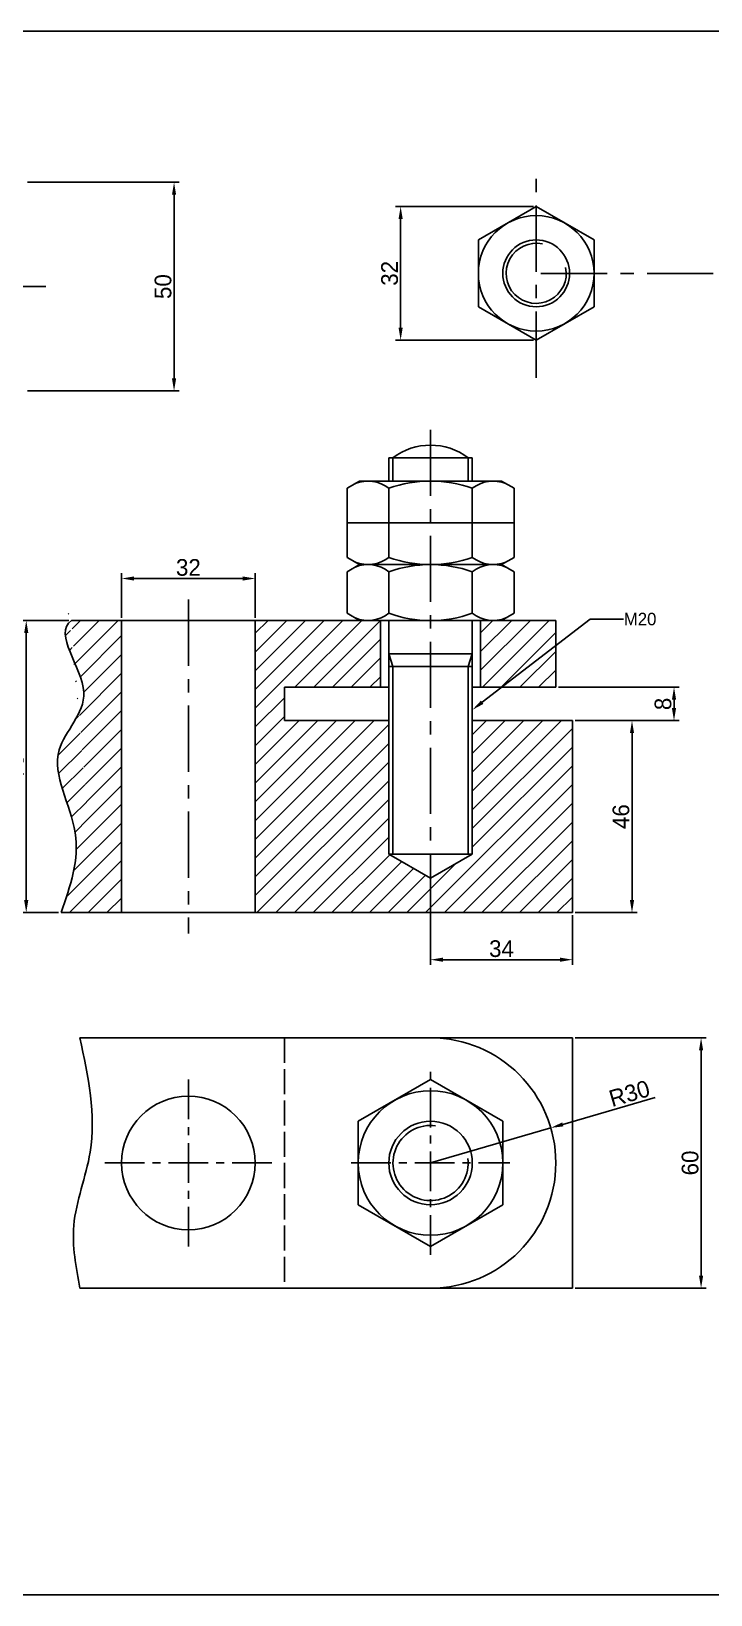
# Model space of a CAD drawing. Header units: millimetres. Extents: x 632 to 3908, y 549 to 1179.
# Drawn here: x 883.2 to 1046, y 719.3 to 1093.9 of the extents above; entities that cross this region are included whole.
import ezdxf
from ezdxf import colors
from ezdxf.entities.mleader import LeaderData, LeaderLine
from ezdxf.math import Vec2, Vec3

# ---------------------------------------------------------------- set-up
doc = ezdxf.new("R2010")
doc.units = ezdxf.units.MM
doc.linetypes.add('ACAD_ISO02W100', pattern=[15, 12, -3])
doc.linetypes.add('CENTER', pattern=[50.800000000000004, 31.75, -6.35, 6.35, -6.35])
doc.dimstyles.new('ISO-25', dxfattribs={"dimtxt": 4, "dimasz": 3, "dimexe": 1.25, "dimexo": 0.625, "dimtad": 1, "dimtxsty": 'Standard', "dimcen": 2.5, "dimclrd": 3, "dimclre": 3, "dimclrt": 3, "dimadec": 0, "dimazin": 0, "dimtfac": 1, "dimtmove": 0, "dimatfit": 3, "dimfxl": 1, "dimarcsym": 0})

# ---------------------------------------------------------------- blocks, each defined once
blk = doc.blocks.new('*D26')
at = {"color": 3, "lineweight": -2, "transparency": 16777216}
for p, q in [((1003.549417520505, 1051.89406788564), (970.4535858192146, 1051.89406788564)), ((971.7035858192146, 1048.89406788564), (971.7035858192146, 1022.89406788564)), ((1003.549417520505, 1019.89406788564), (970.4535858192146, 1019.89406788564))]:
    blk.add_line(p, q, dxfattribs=at)
at = {"color": 3, "transparency": 16777216}
for points in [[(971.2035858192146, 1048.89406788564), (972.2035858192146, 1048.89406788564), (971.7035858192146, 1051.89406788564)], [(971.2035858192146, 1022.89406788564), (972.2035858192146, 1022.89406788564), (971.7035858192146, 1019.89406788564)]]:
    blk.add_solid(points, dxfattribs=at)
at = {"layer": 'Defpoints', "color": 0, "transparency": 16777216}
for p in [(1004.174417520505, 1051.89406788564), (971.7035858192146, 1019.89406788564), (1004.174417520505, 1019.89406788564)]:
    blk.add_point(p, dxfattribs=at)
at = {"color": 3, "transparency": 16777216, "insert": (969.0785858192147, 1035.89406788564), "char_height": 4, "attachment_point": 5, "rotation": 90}
blk.add_mtext('32', dxfattribs=at)
blk = doc.blocks.new('*D56')
at = {"color": 3, "lineweight": -2, "transparency": 16777216}
for p, q in [((1009.493033023526, 936.7116692157394), (1038.440226656984, 936.7116692157394)), ((1037.190226656984, 933.7116692157394), (1037.190226656984, 931.7116692157394)), ((1013.493033023526, 928.7116692157394), (1038.440226656984, 928.7116692157394))]:
    blk.add_line(p, q, dxfattribs=at)
at = {"color": 3, "transparency": 16777216}
for points in [[(1036.690226656984, 933.7116692157394), (1037.690226656984, 933.7116692157394), (1037.190226656984, 936.7116692157394)], [(1036.690226656984, 931.7116692157394), (1037.690226656984, 931.7116692157394), (1037.190226656984, 928.7116692157394)]]:
    blk.add_solid(points, dxfattribs=at)
at = {"layer": 'Defpoints', "color": 0, "transparency": 16777216}
for p in [(1008.868033023526, 936.7116692157394), (1012.868033023526, 928.7116692157394), (1037.190226656984, 928.7116692157394)]:
    blk.add_point(p, dxfattribs=at)
at = {"color": 3, "transparency": 16777216, "insert": (1034.565226656984, 932.7116692157389), "char_height": 4, "attachment_point": 5, "rotation": 90}
blk.add_mtext('8', dxfattribs=at)
blk = doc.blocks.new('*D113')
at = {"color": 3, "lineweight": -2, "transparency": 16777216}
for p, q in [((882.3494483312766, 1057.715329142752), (918.6857306310692, 1057.715329142752)), ((917.4357306310692, 1054.715329142752), (917.4357306310692, 1010.715329142752)), ((882.3494483312766, 1007.715329142752), (918.6857306310692, 1007.715329142752))]:
    blk.add_line(p, q, dxfattribs=at)
at = {"color": 3, "transparency": 16777216}
for points in [[(916.9357306310692, 1054.715329142752), (917.9357306310692, 1054.715329142752), (917.4357306310692, 1057.715329142752)], [(916.9357306310692, 1010.715329142752), (917.9357306310692, 1010.715329142752), (917.4357306310692, 1007.715329142752)]]:
    blk.add_solid(points, dxfattribs=at)
at = {"layer": 'Defpoints', "color": 0, "transparency": 16777216}
for p in [(881.7244483312766, 1057.715329142752), (881.7244483312766, 1007.715329142752), (917.4357306310692, 1007.715329142752)]:
    blk.add_point(p, dxfattribs=at)
at = {"color": 3, "transparency": 16777216, "insert": (914.8107306310693, 1032.715329142752), "char_height": 4, "attachment_point": 5, "rotation": 90}
blk.add_mtext('50', dxfattribs=at)
blk = doc.blocks.new('*D118')
at = {"color": 3, "lineweight": -2, "transparency": 16777216}
for p, q in [((1013.493033023526, 852.7116692157394), (1044.926199624883, 852.7116692157394)), ((1043.676199624883, 849.7116692157394), (1043.676199624883, 795.7116692157394)), ((1013.493033023526, 792.7116692157394), (1044.926199624883, 792.7116692157394))]:
    blk.add_line(p, q, dxfattribs=at)
at = {"color": 3, "transparency": 16777216}
for points in [[(1043.176199624883, 849.7116692157394), (1044.176199624883, 849.7116692157394), (1043.676199624883, 852.7116692157394)], [(1043.176199624883, 795.7116692157394), (1044.176199624883, 795.7116692157394), (1043.676199624883, 792.7116692157394)]]:
    blk.add_solid(points, dxfattribs=at)
at = {"layer": 'Defpoints', "color": 0, "transparency": 16777216}
for p in [(1012.868033023526, 852.7116692157394), (1012.868033023526, 792.7116692157394), (1043.676199624883, 792.7116692157394)]:
    blk.add_point(p, dxfattribs=at)
at = {"color": 3, "transparency": 16777216, "insert": (1041.051199624883, 822.7116692157389), "char_height": 4, "attachment_point": 5, "rotation": 90}
blk.add_mtext('60', dxfattribs=at)
blk = doc.blocks.new('*D119')
at = {"color": 3, "lineweight": -2, "transparency": 16777216}
for p, q in [((1032.639840719949, 838.4144724981218), (1010.549270409331, 831.9628947106544)), ((978.8725466702476, 822.711669215739), (1007.669568251233, 831.1218742111166))]:
    blk.add_line(p, q, dxfattribs=at)
at = {"color": 3, "transparency": 16777216}
blk.add_solid([(1010.409100326075, 832.4428450703375), (1010.689440492587, 831.4829443509714), (1007.669568251233, 831.1218742111166)], dxfattribs=at)
at = {"layer": 'Defpoints', "color": 0, "transparency": 16777216}
for p in [(1007.669568251233, 831.1218742111166), (978.8725466702476, 822.711669215739)]:
    blk.add_point(p, dxfattribs=at)
at = {"color": 3, "transparency": 16777216, "insert": (1026.504506236419, 839.3572984498246), "char_height": 4, "attachment_point": 5, "rotation": 16.280507951185438}
blk.add_mtext('R30', dxfattribs=at)
blk = doc.blocks.new('*D120')
at = {"color": 3, "lineweight": -2, "transparency": 16777216}
for p, q in [((1013.493033023526, 928.7116692157394), (1028.377707903067, 928.7116692157394)), ((1027.127707903067, 925.7116692157394), (1027.127707903067, 885.7116692157394)), ((1013.493033023526, 882.7116692157394), (1028.377707903067, 882.7116692157394))]:
    blk.add_line(p, q, dxfattribs=at)
at = {"color": 3, "transparency": 16777216}
for points in [[(1026.627707903067, 925.7116692157394), (1027.627707903067, 925.7116692157394), (1027.127707903067, 928.7116692157394)], [(1026.627707903067, 885.7116692157394), (1027.627707903067, 885.7116692157394), (1027.127707903067, 882.7116692157394)]]:
    blk.add_solid(points, dxfattribs=at)
at = {"layer": 'Defpoints', "color": 0, "transparency": 16777216}
for p in [(1012.868033023526, 928.7116692157394), (1012.868033023526, 882.7116692157394), (1027.127707903067, 882.7116692157394)]:
    blk.add_point(p, dxfattribs=at)
at = {"color": 3, "transparency": 16777216, "insert": (1024.502707903067, 905.7116692157389), "char_height": 4, "attachment_point": 5, "rotation": 90}
blk.add_mtext('46', dxfattribs=at)
blk = doc.blocks.new('*D121')
at = {"color": 3, "lineweight": -2, "transparency": 16777216}
for p, q in [((978.8725466702476, 890.3157724789932), (978.8725466702476, 870.1755850518368)), ((1012.868033023525, 882.086669215739), (1012.868033023525, 870.1755850518368)), ((981.8725466702476, 871.4255850518368), (1009.868033023525, 871.4255850518368))]:
    blk.add_line(p, q, dxfattribs=at)
at = {"color": 3, "transparency": 16777216}
for points in [[(981.8725466702476, 871.9255850518368), (981.8725466702476, 870.9255850518368), (978.8725466702476, 871.4255850518368)], [(1009.868033023525, 871.9255850518368), (1009.868033023525, 870.9255850518368), (1012.868033023525, 871.4255850518368)]]:
    blk.add_solid(points, dxfattribs=at)
at = {"layer": 'Defpoints', "color": 0, "transparency": 16777216}
for p in [(978.8725466702476, 890.9407724789932), (1012.868033023525, 882.711669215739), (1012.868033023525, 871.4255850518368)]:
    blk.add_point(p, dxfattribs=at)
at = {"color": 3, "transparency": 16777216, "insert": (995.8702898468864, 874.0505850518368), "char_height": 4, "attachment_point": 5}
blk.add_mtext('34', dxfattribs=at)
blk = doc.blocks.new('*D122')
at = {"color": 3, "lineweight": -2, "transparency": 16777216}
for p, q in [((892.2430330235256, 952.7116692157394), (880.77573685518, 952.7116692157394)), ((882.02573685518, 949.7116692157394), (882.02573685518, 885.7116692157394)), ((889.7449096664795, 882.7116692157394), (880.77573685518, 882.7116692157394))]:
    blk.add_line(p, q, dxfattribs=at)
at = {"color": 3, "transparency": 16777216}
for points in [[(881.52573685518, 949.7116692157394), (882.52573685518, 949.7116692157394), (882.02573685518, 952.7116692157394)], [(881.52573685518, 885.7116692157394), (882.52573685518, 885.7116692157394), (882.02573685518, 882.7116692157394)]]:
    blk.add_solid(points, dxfattribs=at)
at = {"layer": 'Defpoints', "color": 0, "transparency": 16777216}
for p in [(892.8680330235256, 952.7116692157394), (882.02573685518, 882.7116692157394), (890.3699096664795, 882.7116692157394)]:
    blk.add_point(p, dxfattribs=at)
at = {"color": 3, "transparency": 16777216, "insert": (879.40073685518, 917.711669215739), "char_height": 4, "attachment_point": 5, "rotation": 90}
blk.add_mtext('70', dxfattribs=at)
blk = doc.blocks.new('*D123')
at = {"color": 3, "lineweight": -2, "transparency": 16777216}
for p, q in [((904.8680330235252, 953.336669215739), (904.8680330235252, 964.0190843687681)), ((936.8680330235252, 953.336669215739), (936.8680330235252, 964.0190843687681)), ((907.8680330235252, 962.7690843687681), (933.8680330235252, 962.7690843687681))]:
    blk.add_line(p, q, dxfattribs=at)
at = {"color": 3, "transparency": 16777216}
for points in [[(907.8680330235252, 963.2690843687681), (907.8680330235252, 962.2690843687681), (904.8680330235252, 962.7690843687681)], [(933.8680330235252, 963.2690843687681), (933.8680330235252, 962.2690843687681), (936.8680330235252, 962.7690843687681)]]:
    blk.add_solid(points, dxfattribs=at)
at = {"layer": 'Defpoints', "color": 0, "transparency": 16777216}
for p in [(936.8680330235252, 962.7690843687681), (904.8680330235252, 952.711669215739), (936.8680330235252, 952.711669215739)]:
    blk.add_point(p, dxfattribs=at)
at = {"color": 3, "transparency": 16777216, "insert": (920.8680330235252, 965.3940843687681), "char_height": 4, "attachment_point": 5}
blk.add_mtext('32', dxfattribs=at)

msp = doc.modelspace()

# ---------------------------------------------------------------- hatches: boundary and pattern name
h = msp.add_hatch()
h.set_pattern_fill('ANSI31', color=3)
h.set_pattern_definition([(45, (-1984.534542710744, 174.5197755258607), (-2.245064030267288, 2.245064030267288), [])])
h.paths.add_polyline_path([(968.8680330235252, 928.7116692157391), (943.8680330235252, 928.711669215739), (943.8680330235252, 936.711669215739), (966.8680330235252, 936.711669215739), (966.8680330235252, 952.7116692157391), (961.8397623949259, 952.7116692157391), (936.8680330235252, 952.7116692157391), (936.8680330235252, 882.711669215739), (978.8725466702476, 882.711669215739), (978.8725466702476, 890.9407724789932), (968.8680330235247, 896.7116692157393)])
h.paths.add_polyline_path([(1012.868033023525, 928.711669215739), (988.8680330235247, 928.7116692157391), (988.8680330235252, 896.7116692157391), (978.8725466702476, 890.9407724789932), (978.8725466702476, 882.711669215739), (1012.868033023525, 882.711669215739)])
h.paths.add_polyline_path([(1008.868033023525, 952.711669215739), (990.8680330235252, 952.711669215739), (990.8680330235252, 936.711669215739), (1008.868033023525, 936.711669215739)])
edge = h.paths.add_edge_path()
edge.add_line((904.8680330235252, 952.711669215739), (892.8680330235252, 952.711669215739))
edge.add_spline(control_points=[(892.8680330235252, 952.711669215739), (888.324239453254, 949.4412585825623), (901.654013915103, 934.9317293694177), (884.7432858419847, 920.8177254067061), (897.0827845696435, 901.9155883031154), (892.5767609351119, 889.0249394333509), (890.3699096664791, 882.711669215739)], knot_values=[0, 1.84741111297626e-13, 1.84741111297626e-13, 1.84741111297626e-13, 17.44382737200804, 32.42703015311242, 52.67743667613189, 72.11470722987688, 72.11470722987688, 72.11470722987688, 72.11470722987688], degree=3, periodic=0)
edge.add_line((890.3699096664791, 882.711669215739), (904.8680330235252, 882.711669215739))
edge.add_line((904.8680330235252, 882.711669215739), (904.8680330235252, 952.711669215739))

# ---------------------------------------------------------------- linework, layer by layer
at = {"color": 1, "linetype": 'CENTER', "ltscale": 0.5}
for p, q in [((1004.174417520504, 1010.89406788564), (1004.174417520504, 1060.89406788564)), ((1005.318983136003, 1035.89406788564), (1058.910510504325, 1035.89406788564)), ((978.8725466702476, 880.9407724789932), (978.8725466702476, 1000.940772478993)), ((920.8680330235252, 957.711669215739), (920.8680330235252, 877.711669215739))]:
    msp.add_line(p, q, dxfattribs=at)
at = {"color": 1, "linetype": 'CENTER', "ltscale": 0.4}
msp.add_line((816.7244483312761, 1032.715329142752), (886.7244483312761, 1032.715329142752), dxfattribs=at)
for p, q in [((968.8680330235252, 991.7116692157391), (968.8680330235252, 986.111669215739)), ((968.8680330235247, 991.711669215739), (988.8680330235247, 991.711669215739)), ((969.8680330235247, 991.711669215739), (969.8680330235252, 986.111669215739)), ((987.8680330235247, 986.111669215739), (987.8680330235252, 991.711669215739)), ((988.8680330235247, 986.111669215739), (988.8680330235247, 991.7116692157391)), ((958.8680330235238, 984.395940463201), (961.8397623949268, 986.1116692157391)), ((995.8963036521232, 986.1116692157391), (961.8397623949263, 986.1116692157391)), ((988.8680330235247, 986.1116692157391), (995.8963036521227, 986.1116692157391)), ((998.8680330235256, 984.395940463201), (995.8963036521227, 986.1116692157391)), ((958.8680330235247, 984.3959404632014), (958.8680330235238, 967.8273979682772)), ((968.8680330235247, 984.3959404632011), (968.8680330235247, 967.8273979682772)), ((968.8680330235247, 984.395940463201), (968.8680330235256, 967.8273979682768)), ((988.8680330235243, 967.8273979682771), (988.8680330235247, 984.3959404632011)), ((988.8680330235247, 967.8273979682772), (988.8680330235247, 984.3959404632009)), ((998.8680330235252, 967.8273979682768), (998.8680330235247, 984.3959404632016)), ((958.8680330235247, 967.8273979682764), (958.8680330235247, 976.1116692157391)), ((958.8680330235247, 976.1116692157391), (998.8680330235247, 976.1116692157391)), ((958.8680330235238, 967.8273979682772), (961.8397623949268, 966.1116692157391)), ((998.8680330235256, 967.8273979682772), (995.8963036521227, 966.1116692157391)), ((958.8680330235238, 964.395940463201), (961.8397623949268, 966.1116692157391)), ((958.8680330235243, 954.4273979682763), (958.8680330235247, 964.3959404632016)), ((961.8397623949268, 966.1116692157392), (995.8963036521222, 966.1116692157391)), ((961.8397623949268, 966.1116692157391), (995.8963036521227, 966.1116692157391)), ((995.8963036521232, 966.1116692157391), (961.8397623949263, 966.1116692157391)), ((968.8680330235247, 964.395940463201), (968.8680330235243, 954.4273979682772)), ((968.8680330235247, 964.395940463201), (968.8680330235247, 954.4273979682771)), ((988.8680330235247, 964.395940463201), (988.8680330235243, 954.427397968277)), ((988.8680330235243, 954.427397968277), (988.8680330235247, 964.3959404632011)), ((998.8680330235256, 964.395940463201), (995.8963036521227, 966.1116692157391)), ((998.8680330235247, 964.3959404632013), (998.8680330235243, 954.4273979682764)), ((1008.868033023525, 952.711669215739), (892.8680330235252, 952.711669215739)), ((904.8680330235252, 952.711669215739), (904.8680330235252, 882.711669215739)), ((936.8680330235252, 952.711669215739), (936.8680330235252, 882.711669215739)), ((958.8680330235238, 954.4273979682771), (961.8397623949268, 952.711669215739)), ((966.8680330235252, 952.711669215739), (966.8680330235252, 936.7116692157391)), ((968.8680330235247, 952.711669215739), (988.8680330235247, 952.711669215739)), ((968.8680330235252, 952.711669215739), (968.8680330235247, 896.7116692157391)), ((988.8680330235252, 896.7116692157391), (988.8680330235247, 952.7116692157391)), ((990.8680330235252, 952.711669215739), (990.8680330235252, 936.7116692157391)), ((998.8680330235256, 954.4273979682771), (995.8963036521227, 952.711669215739)), ((1008.868033023525, 936.711669215739), (1008.868033023525, 952.711669215739)), ((988.8680330235252, 944.7116692157391), (968.8680330235252, 944.7116692157391)), ((968.8680330235252, 944.7116692157391), (969.8680330235252, 941.7116692157391)), ((988.8680330235247, 944.7116692157391), (987.8680330235252, 941.7116692157391)), ((988.8680330235252, 941.7116692157391), (968.8680330235247, 941.7116692157421)), ((969.8680330235252, 941.7116692157391), (969.8680330235247, 896.7116692157391)), ((987.8680330235252, 896.7116692157391), (987.8680330235252, 941.7116692157391)), ((943.8680330235252, 928.711669215739), (943.8680330235252, 936.711669215739)), ((943.8680330235252, 936.711669215739), (968.8680330235247, 936.711669215739)), ((988.8680330235247, 936.711669215739), (1008.868033023525, 936.711669215739)), ((968.8680330235247, 928.7116692157391), (943.8680330235252, 928.711669215739)), ((968.8680330235252, 928.7116692157391), (968.8680330235252, 896.7116692157391)), ((969.8680330235252, 928.7116692157391), (969.8680330235252, 896.7116692157391)), ((987.8680330235252, 928.7116692157391), (987.8680330235252, 896.7116692157391)), ((1012.868033023525, 928.711669215739), (988.8680330235247, 928.7116692157391)), ((988.8680330235252, 928.7116692157391), (988.8680330235252, 896.7116692157391)), ((1012.868033023525, 882.711669215739), (1012.868033023525, 928.711669215739)), ((988.8680330235252, 896.7116692157391), (968.8680330235252, 896.7116692157391)), ((978.8725466702476, 890.9407724789932), (968.8680330235252, 896.7116692157391)), ((968.8680330235252, 896.7116692157391), (988.8680330235252, 896.7116692157391)), ((988.8680330235252, 896.7116692157391), (978.8725466702476, 890.9407724789932)), ((890.3699096664791, 882.711669215739), (1012.868033023525, 882.711669215739)), ((904.8680330235252, 852.7116692157389), (894.8680330235252, 852.7116692157389)), ((1012.868033023525, 852.711669215739), (904.8680330235252, 852.7116692157389)), ((1012.868033023525, 852.711669215739), (1012.868033023525, 792.711669215739)), ((904.8680330235252, 792.711669215739), (894.8680330235252, 792.711669215739)), ((1012.868033023525, 792.711669215739), (904.8680330235252, 792.711669215739))]:
    msp.add_line(p, q)
at = {"color": 3, "linetype": 'ACAD_ISO02W100', "ltscale": 0.5}
msp.add_line((943.8680330235252, 852.7116692157389), (943.8680330235252, 792.711669215739), dxfattribs=at)
at = {"color": 1, "linetype": 'CENTER', "ltscale": 0.3}
for p, q in [((978.8725466703236, 800.7116692157501), (978.8725466703236, 844.7116692157501)), ((920.8680330235252, 802.711669215739), (920.8680330235252, 842.711669215739)), ((900.8680330235252, 822.711669215739), (940.8680330235252, 822.711669215739)), ((959.8725466702476, 822.711669215739), (997.8725466702476, 822.711669215739))]:
    msp.add_line(p, q, dxfattribs=at)
for points in [[(1363.799308669753, 719.2584367582713), (632.4206341913377, 719.2584367582713), (632.4206341913377, 1093.898802568034), (1363.799308669753, 1093.898802568034)], [(1004.174417520504, 1051.89406788564), (990.3180110599535, 1043.89406788564), (990.3180110599535, 1027.89406788564), (1004.174417520504, 1019.89406788564), (1018.030823981056, 1027.89406788564), (1018.030823981056, 1043.89406788564)], [(978.8725466702476, 842.711669215739), (961.5520385945588, 832.711669215739), (961.5520385945588, 812.711669215739), (978.8725466702476, 802.711669215739), (996.1930547459365, 812.711669215739), (996.1930547459365, 832.711669215739)]]:
    msp.add_lwpolyline(points, close=True)
at = {"ltscale": 0.6}
msp.add_circle((1004.174417520504, 1035.89406788564), 13.85640646055103, dxfattribs=at)
for centre, radius in [((1004.174417520504, 1035.89406788564), 8), ((978.8725466702476, 822.711669215739), 17.32050807568879), ((920.8680330235252, 822.711669215739), 16.00000000000023), ((978.8725466702476, 822.711669215739), 10)]:
    msp.add_circle(centre, radius)
for centre, radius, start, end in [((1004.174417520504, 1035.89406788564), 7.2, 78.1057445938656, 11.25411728457368), ((978.8680330235252, 979.7116692157385), 15.00000000000064, 53.1301023541462, 126.8698976458538), ((963.8680330235243, 977.9682709335384), 8.143398282201192, 52.12112050828556, 112.1211205082746), ((978.8680330235247, 956.1116692157391), 30, 70.52877936551428, 109.4712206344857), ((993.8680330235252, 977.9682709335384), 8.143398282201192, 67.87887949172543, 127.8788794917307), ((963.8680330235243, 974.2550674979398), 8.143398282201192, 247.8788794917254, 307.8788794917144), ((978.8680330235247, 996.1116692157391), 30, 250.5287793655143, 289.4712206344857), ((993.8680330235252, 974.2550674979398), 8.143398282201192, 232.1211205082693, 292.1211205082746), ((963.8680330235243, 957.9682709335384), 8.143398282201192, 52.12112050828556, 112.1211205082746), ((978.8680330235247, 936.1116692157391), 30, 70.52877936551428, 109.4712206344857), ((993.8680330235252, 957.9682709335384), 8.143398282201192, 67.87887949172543, 127.8788794917307), ((963.8680330235243, 960.8550674979397), 8.143398282201192, 247.8788794917254, 307.8788794917144), ((978.8680330235247, 982.711669215739), 30, 250.5287793655143, 289.4712206344857), ((993.8680330235252, 960.8550674979397), 8.143398282201192, 232.1211205082693, 292.1211205082746), ((978.8725466702476, 822.711669215739), 30, 270, 90), ((978.8725466702476, 822.711669215739), 9, 82.36356353060658, 6.843543951724582)]:
    msp.add_arc(centre, radius, start, end)
msp.add_open_spline([(890.3699096664791, 882.711669215739), (892.5767609351119, 889.0249394333509), (897.0827845696435, 901.9155883031154), (884.7432858419847, 920.8177254067061), (901.654013915103, 934.9317293694177), (888.324239453254, 949.4412585825623), (892.8680330235252, 952.711669215739)], degree=3, knots=[0, 0, 0, 0, 19.43727055374499, 39.68767707676447, 54.67087985786884, 72.1147072298767, 72.1147072298767, 72.1147072298767, 72.11470722987688])
msp.add_spline([(894.8680330235252, 792.711669215739), (893.4271252143467, 807.7417684242366), (897.3260306885009, 825.2725632512204), (894.8680330235252, 852.7116692157389)], degree=3)

# ---------------------------------------------------------------- dimensions: what is measured, and where the dimension line sits
at = {"color": 3}
for base, p1, p2, picture, middle in [((917.4357306310692, 1007.715329142752), (881.7244483312761, 1057.715329142752), (881.7244483312761, 1007.715329142752), '*D113', (914.8107306310693, 1032.715329142752)), ((882.02573685518, 882.7116692157394), (892.8680330235252, 952.711669215739), (890.3699096664791, 882.711669215739), '*D122', (879.40073685518, 917.711669215739)), ((1027.127707903067, 882.7116692157394), (1012.868033023525, 928.711669215739), (1012.868033023525, 882.711669215739), '*D120', (1024.502707903067, 905.7116692157389)), ((1043.676199624883, 792.7116692157394), (1012.868033023525, 852.711669215739), (1012.868033023525, 792.711669215739), '*D118', (1041.051199624883, 822.7116692157389))]:
    dim = msp.add_linear_dim(base=base, p1=p1, p2=p2, angle=90, dimstyle='ISO-25', dxfattribs=at)
    dim.commit()
    dim.dimension.update_dxf_attribs({"geometry": picture, "text_midpoint": middle})
for base, p1, p2, picture, middle in [((971.7035858192146, 1019.89406788564), (1004.174417520504, 1051.89406788564), (1004.174417520504, 1019.89406788564), '*D26', (969.0785858192147, 1035.89406788564)), ((1037.190226656984, 928.7116692157394), (1008.868033023525, 936.711669215739), (1012.868033023525, 928.711669215739), '*D56', (1034.565226656984, 932.7116692157389))]:
    dim = msp.add_linear_dim(base=base, p1=p1, p2=p2, angle=90, dimstyle='ISO-25')
    dim.commit()
    dim.dimension.update_dxf_attribs({"geometry": picture, "text_midpoint": middle})
for base, p1, p2, picture, middle in [((936.8680330235252, 962.7690843687681), (904.8680330235252, 952.711669215739), (936.8680330235252, 952.711669215739), '*D123', (920.8680330235252, 965.3940843687681)), ((1012.868033023525, 871.4255850518368), (978.8725466702476, 890.9407724789932), (1012.868033023525, 882.711669215739), '*D121', (995.8702898468864, 874.0505850518368))]:
    dim = msp.add_linear_dim(base=base, p1=p1, p2=p2, dimstyle='ISO-25', dxfattribs=at)
    dim.commit()
    dim.dimension.update_dxf_attribs({"geometry": picture, "text_midpoint": middle})
dim = msp.add_radius_dim(center=(978.8725466702476, 822.711669215739), mpoint=(1007.669568251233, 831.1218742111166), dimstyle='ISO-25', dxfattribs=at)
dim.commit()
dim.dimension.update_dxf_attribs({"geometry": '*D119', "text_midpoint": (1027.240399173514, 836.8375590614885), "dimtype": 164})

# ---------------------------------------------------------------- leaders
ml = msp.add_multileader_mtext('Standard', dxfattribs=at)
ml.set_content('M20', color=3)
ml.set_leader_properties()
ml.build(insert=Vec2(0, 0))
ml.multileader.update_dxf_attribs({"text_right_attachment_type": 6, "dogleg_length": 0.36, "arrow_head_size": 3})
ctx = ml.context
ctx.base_point, ctx.char_height, ctx.arrow_head_size, ctx.landing_gap_size, ctx.plane_origin = Vec3(1025.072464091658, 953.0515064731492), 3, 3, 0.09, Vec3(988.8680330235247, 931.2813485744093)
ctx.right_attachment = 6
notes = []
notes.append((ctx, [(0, (1, 1, 0), (1017.122464091658, 953.0515064731492), (1, 0), 7.950000000000146, [(0, [(988.868033023525, 931.2813485744093)], 0, [])])]))
ctx.mtext.insert, ctx.mtext.flow_direction = Vec3(1025.162464091658, 954.5515064731492), 5
for ctx, leaders in notes:
    for number, flags, end, landing, length, lines in leaders:
        leader = LeaderData()
        leader.index, (leader.has_last_leader_line, leader.has_dogleg_vector, leader.attachment_direction) = number, flags
        leader.last_leader_point, leader.dogleg_vector, leader.dogleg_length = Vec3(end), Vec3(landing), length
        for number, points, colour, breaks in lines:
            line = LeaderLine()
            line.index, line.vertices, line.color, line.breaks = number, Vec3.list(points), colors.encode_raw_color(colour), breaks
            leader.lines.append(line)
        ctx.leaders.append(leader)

doc.saveas('drawing.dxf')
